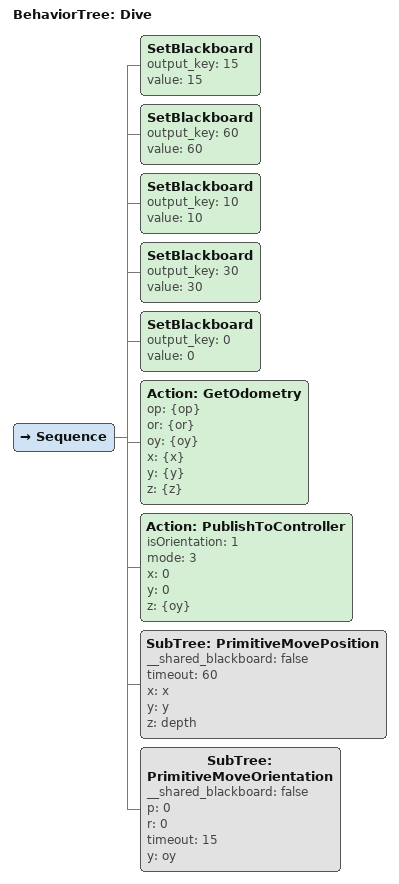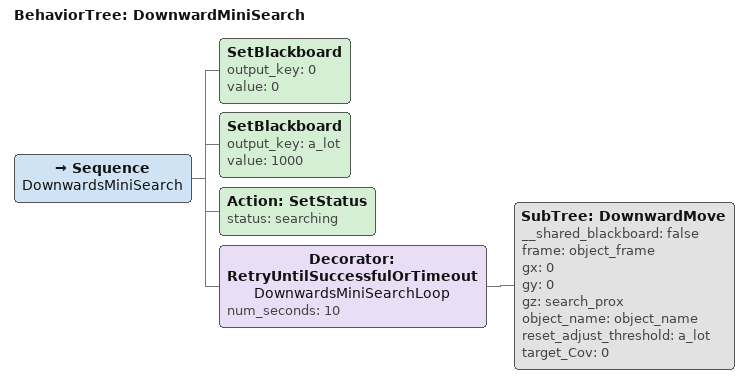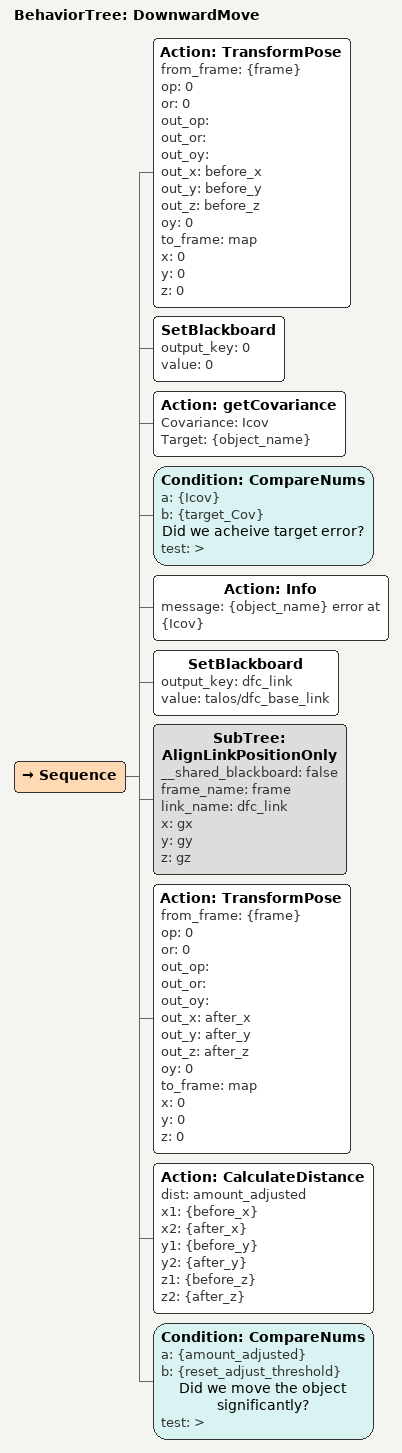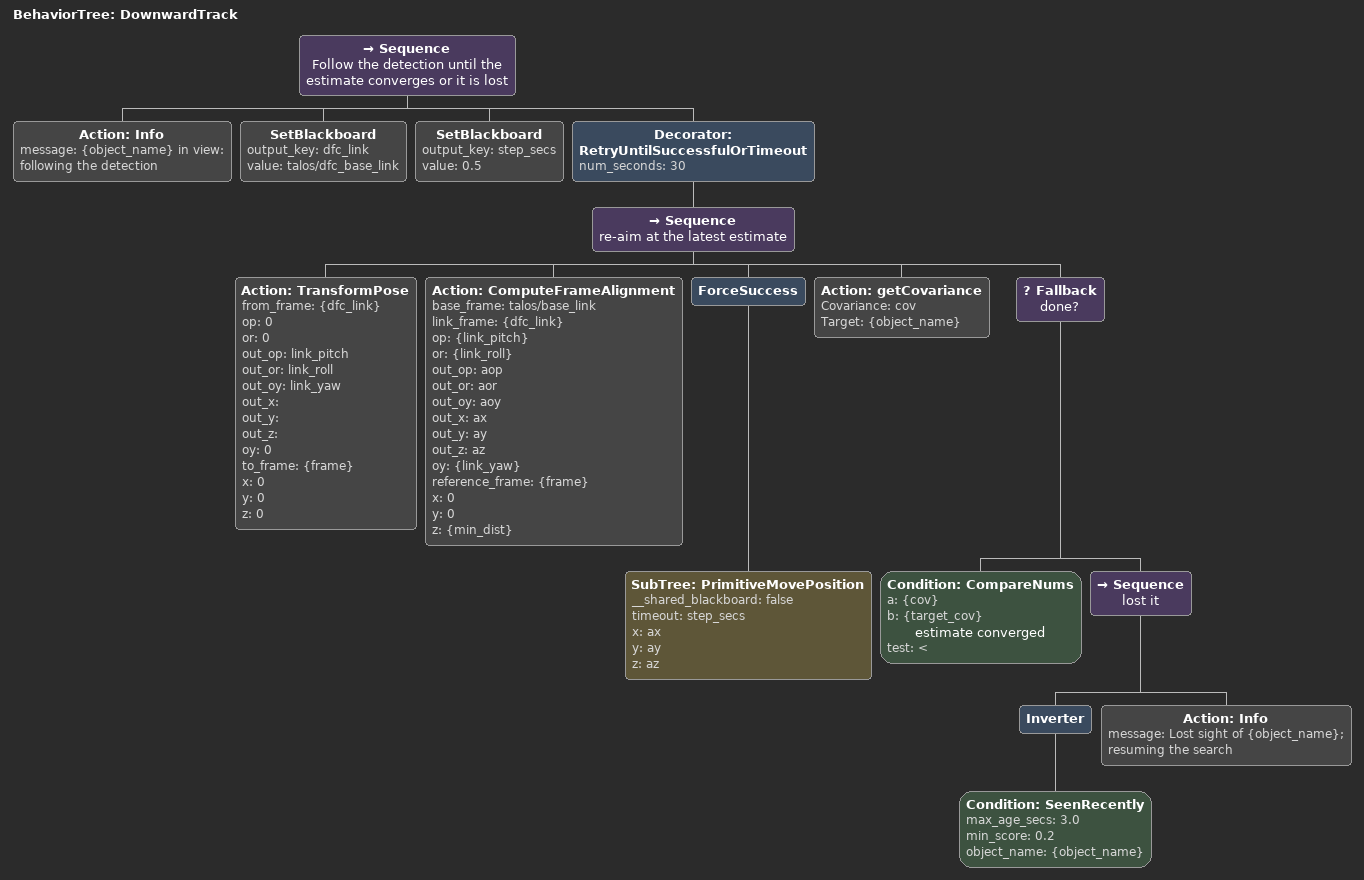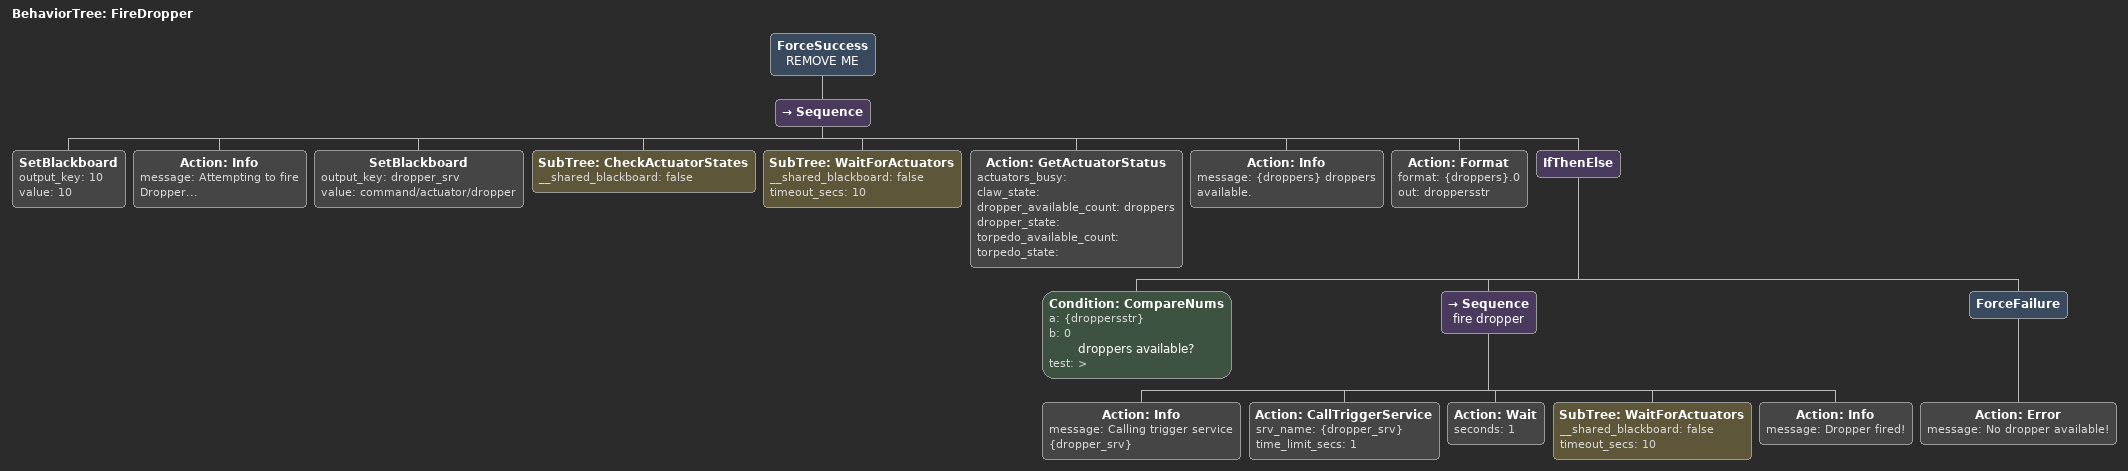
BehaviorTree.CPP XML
<BehaviorTree ID="Dive">
    <Sequence>
        <SetBlackboard output_key="15" value="15"/>
        <SetBlackboard output_key="60" value="60"/>
        <SetBlackboard output_key="10" value="10"/>
        <SetBlackboard output_key="30" value="30"/>
        <SetBlackboard output_key="0" value="0"/>
        <Action ID="GetOdometry" op="{op}" or="{or}" oy="{oy}" x="{x}" y="{y}" z="{z}"/>
        <Action ID="PublishToController" isOrientation="1" mode="3" x="0" y="0" z="{oy}"/>
        <SubTree ID="PrimitiveMovePosition" __shared_blackboard="false" timeout="60" x="x" y="y" z="depth"/>
        <SubTree ID="PrimitiveMoveOrientation" __shared_blackboard="false" p="0" r="0" timeout="15" y="oy"/>
    </Sequence>
</BehaviorTree>

<BehaviorTree ID="DownwardMiniSearch">
    <Sequence name="DownwardsMiniSearch">
        <SetBlackboard output_key="0" value="0"/>
        <SetBlackboard output_key="a_lot" value="1000"/>
        <Action ID="SetStatus" status="searching"/>
        <Decorator ID="RetryUntilSuccessfulOrTimeout" name="DownwardsMiniSearchLoop" num_seconds="10">
            <SubTree ID="DownwardMove" __shared_blackboard="false" frame="object_frame" gx="0" gy="0" gz="search_prox" object_name="object_name" reset_adjust_threshold="a_lot" target_Cov="0"/>
        </Decorator>
    </Sequence>
</BehaviorTree>

<BehaviorTree ID="DownwardMove">
    <Sequence>
        <Action ID="TransformPose" from_frame="{frame}" op="0" or="0" out_op="" out_or="" out_oy="" out_x="before_x" out_y="before_y" out_z="before_z" oy="0" to_frame="map" x="0" y="0" z="0"/>
        <SetBlackboard output_key="0" value="0"/>
        <Action Covariance="Icov" ID="getCovariance" Target="{object_name}"/>
        <Condition ID="CompareNums" a="{Icov}" b="{target_Cov}" name="Did we acheive target error?" test=">"/>
        <Action ID="Info" message="{object_name} error at {Icov}"/>
        <SetBlackboard output_key="dfc_link" value="talos/dfc_base_link"/>
        <SubTree ID="AlignLinkPositionOnly" __shared_blackboard="false" frame_name="frame" link_name="dfc_link" x="gx" y="gy" z="gz"/>
        <Action ID="TransformPose" from_frame="{frame}" op="0" or="0" out_op="" out_or="" out_oy="" out_x="after_x" out_y="after_y" out_z="after_z" oy="0" to_frame="map" x="0" y="0" z="0"/>
        <Action ID="CalculateDistance" dist="amount_adjusted" x1="{before_x}" x2="{after_x}" y1="{before_y}" y2="{after_y}" z1="{before_z}" z2="{after_z}"/>
        <Condition ID="CompareNums" a="{amount_adjusted}" b="{reset_adjust_threshold}" name="Did we move the object significantly?" test=">"/>
    </Sequence>
</BehaviorTree>

<BehaviorTree ID="DownwardTrack">
    <Sequence name="Follow the detection until the estimate converges or it is lost">
        <Action ID="Info" message="{object_name} in view: following the detection"/>
        <SetBlackboard output_key="dfc_link" value="talos/dfc_base_link"/>
        <SetBlackboard output_key="step_secs" value="0.5"/>
        <Decorator ID="RetryUntilSuccessfulOrTimeout" num_seconds="30">
            <Sequence name="re-aim at the latest estimate">
                <Action ID="TransformPose" from_frame="{dfc_link}" op="0" or="0" out_op="link_pitch" out_or="link_roll" out_oy="link_yaw" out_x="" out_y="" out_z="" oy="0" to_frame="{frame}" x="0" y="0" z="0"/>
                <Action ID="ComputeFrameAlignment" base_frame="talos/base_link" link_frame="{dfc_link}" op="{link_pitch}" or="{link_roll}" out_op="aop" out_or="aor" out_oy="aoy" out_x="ax" out_y="ay" out_z="az" oy="{link_yaw}" reference_frame="{frame}" x="0" y="0" z="{min_dist}"/>
                <ForceSuccess>
                    <SubTree ID="PrimitiveMovePosition" __shared_blackboard="false" timeout="step_secs" x="ax" y="ay" z="az"/>
                </ForceSuccess>
                <Action Covariance="cov" ID="getCovariance" Target="{object_name}"/>
                <Fallback name="done?">
                    <Condition ID="CompareNums" a="{cov}" b="{target_cov}" name="estimate converged" test="&lt;"/>
                    <Sequence name="lost it">
                        <Inverter>
                            <Condition ID="SeenRecently" max_age_secs="3.0" min_score="0.2" object_name="{object_name}"/>
                        </Inverter>
                        <Action ID="Info" message="Lost sight of {object_name}; resuming the search"/>
                    </Sequence>
                </Fallback>
            </Sequence>
        </Decorator>
    </Sequence>
</BehaviorTree>

<BehaviorTree ID="FireDropper">
    <ForceSuccess name="REMOVE ME">
        <Sequence>
            <SetBlackboard output_key="10" value="10"/>
            <Action ID="Info" message="Attempting to fire Dropper..."/>
            <SetBlackboard output_key="dropper_srv" value="command/actuator/dropper"/>
            <SubTree ID="CheckActuatorStates" __shared_blackboard="false"/>
            <SubTree ID="WaitForActuators" __shared_blackboard="false" timeout_secs="10"/>
            <Action ID="GetActuatorStatus" actuators_busy="" claw_state="" dropper_available_count="droppers" dropper_state="" torpedo_available_count="" torpedo_state=""/>
            <Action ID="Info" message="{droppers} droppers available."/>
            <Action ID="Format" format="{droppers}.0" out="droppersstr"/>
            <IfThenElse>
                <Condition ID="CompareNums" a="{droppersstr}" b="0" name="droppers available?" test=">"/>
                <Sequence name="fire dropper">
                    <Action ID="Info" message="Calling trigger service {dropper_srv}"/>
                    <Action ID="CallTriggerService" srv_name="{dropper_srv}" time_limit_secs="1"/>
                    <Action ID="Wait" seconds="1"/>
                    <SubTree ID="WaitForActuators" __shared_blackboard="false" timeout_secs="10"/>
                    <Action ID="Info" message="Dropper fired!"/>
                </Sequence>
                <ForceFailure>
                    <Action ID="Error" message="No dropper available!"/>
                </ForceFailure>
            </IfThenElse>
        </Sequence>
    </ForceSuccess>
</BehaviorTree>
